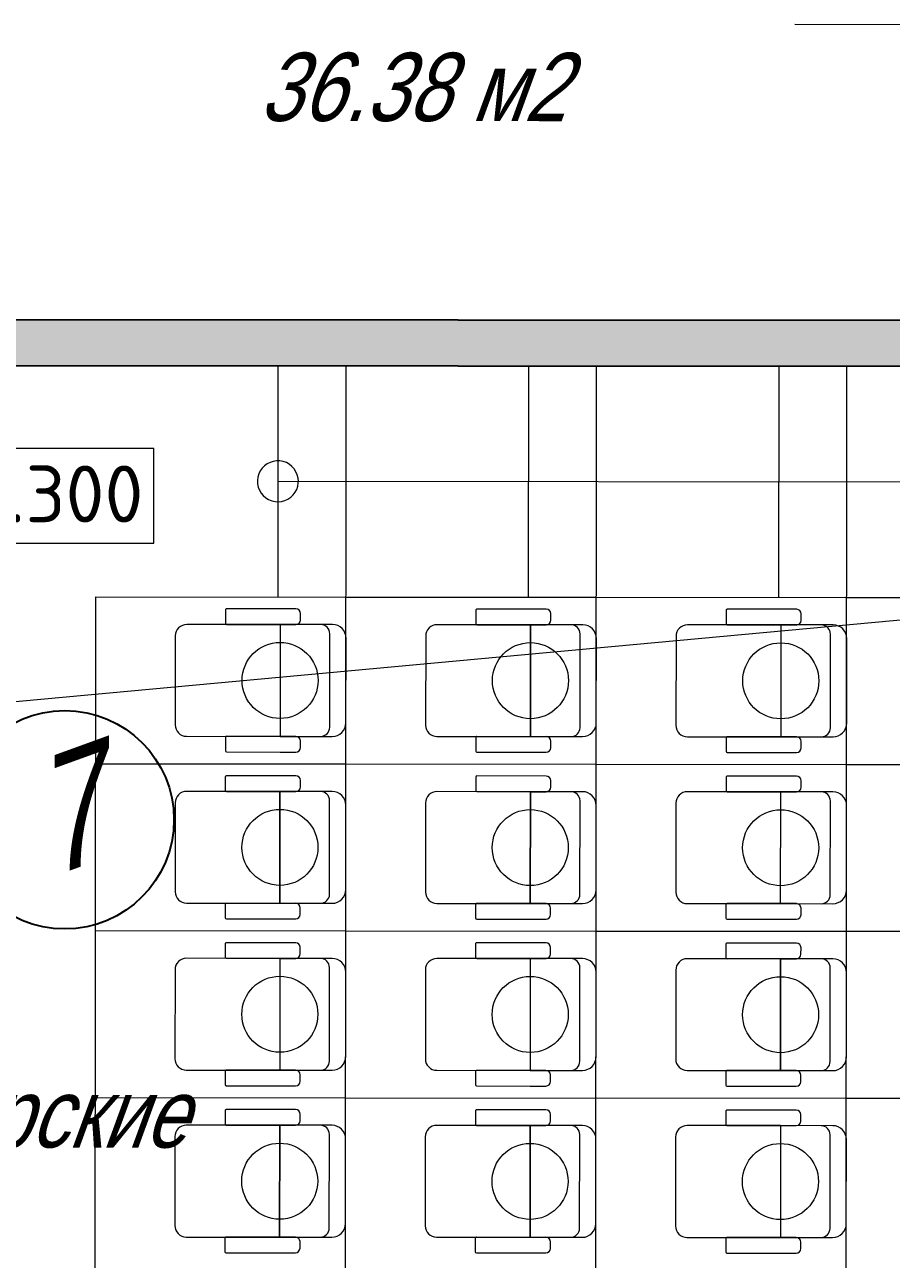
# Model space of a CAD drawing. Header units: millimetres. Extents: x 1949 to 134543, y 1145 to 48705.
# Drawn here: x 110684 to 112588, y 26503 to 29215 of the extents above; entities that cross this region are included whole.
import ezdxf

# ---------------------------------------------------------------- set-up
doc = ezdxf.new("R2010")
doc.units = ezdxf.units.MM
doc.linetypes.add('LTYPE_5', pattern=[1100, 800, -100, 100, -100])
for name, color, linetype, lineweight, true_color in [('STANDARD', 18, 'Continuous', 25, 0x000000), ('Горизонтали--LBL', 52, 'Continuous', 5, 0xb3b300), ('Общий01', 18, 'Continuous', 13, 0x000000), ('Общий02', 18, 'Continuous', 18, 0x000000), ('Общий03', 18, 'Continuous', 25, 0x000000), ('Стена', 18, 'Continuous', 50, 0x000000)]:
    doc.layers.add(name, color=color, linetype=linetype, lineweight=lineweight, true_color=true_color)
doc.layers.add('Оси', color=30, linetype='LTYPE_5', lineweight=9)
doc.styles.add('ARIALUNICODEMS', font='ARIALUNI.ttf')
doc.styles.add('ISOCPEUR', font='isocpeur.ttf')

msp = doc.modelspace()

# ---------------------------------------------------------------- hatches: boundary and pattern name
at = {"layer": 'Стена', "linetype": 'Continuous', "lineweight": 5}
msp.add_hatch(color=252, dxfattribs=at).paths.add_polyline_path([(109325.5, 28467.8), (113125.5, 28464.8), (113125.6, 28564.8), (109325.6, 28567.8)])

# ---------------------------------------------------------------- linework, layer by layer
at = {"layer": 'STANDARD', "color": 252, "linetype": 'Continuous', "lineweight": 5}
msp.add_line((110329.2, 27697.7), (118325.5, 28435.7), dxfattribs=at)
for centre in [(111245.4, 27774.6), (111795.4, 27774.2), (112345.4, 27773.8), (111245.1, 27408), (111795.1, 27407.5), (112345.1, 27407.1), (111244.9, 27041.3), (111794.9, 27040.9), (112344.9, 27040.4), (111244.6, 26674.6), (111794.6, 26674.2), (112344.6, 26673.8)]:
    msp.add_circle(centre, 83.5, dxfattribs=at)
at = {"layer": 'Горизонтали--LBL', "color": 252, "linetype": 'Continuous', "lineweight": 5}
for p, q in [((111125.4, 27929.4), (111125.4, 27900)), ((111280.3, 27931.8), (111127.9, 27931.9)), ((111290.3, 27907.4), (111290.3, 27921.8)), ((111675.4, 27929), (111675.4, 27899.6)), ((111830.3, 27931.4), (111677.9, 27931.5)), ((111840.3, 27907), (111840.3, 27921.4)), ((112225.4, 27928.5), (112225.4, 27899.2)), ((112380.3, 27930.9), (112227.9, 27931)), ((112390.3, 27906.5), (112390.3, 27920.9)), ((111245.5, 27897.4), (111040.3, 27897.6)), ((111127.9, 27897.5), (111280.3, 27897.4)), ((111245.5, 27897.4), (111245.3, 27651.8)), ((111245.5, 27897.4), (111280.3, 27897.4)), ((111360.3, 27897.4), (111245.5, 27897.4)), ((111795.5, 27897), (111590.3, 27897.2)), ((111677.9, 27897.1), (111830.3, 27897)), ((111795.3, 27651.4), (111795.5, 27897)), ((111795.5, 27897), (111795.3, 27651.4)), ((111795.5, 27897), (111830.3, 27897)), ((111910.3, 27896.9), (111795.5, 27897)), ((112345.5, 27896.6), (112140.3, 27896.7)), ((112227.9, 27896.7), (112380.3, 27896.6)), ((112345.5, 27896.6), (112345.3, 27651)), ((112345.5, 27896.6), (112380.3, 27896.6)), ((112460.3, 27896.5), (112345.5, 27896.6)), ((111015.3, 27872.6), (111015.1, 27677)), ((111354.4, 27671.7), (111354.5, 27877.4)), ((111390.1, 27681.7), (111390.3, 27867.3)), ((111565.3, 27872.2), (111565.1, 27676.6)), ((111904.4, 27671.3), (111904.5, 27876.9)), ((111940.1, 27681.3), (111940.3, 27866.9)), ((112115.3, 27871.8), (112115.1, 27676.1)), ((112454.4, 27670.9), (112454.5, 27876.5)), ((112490.1, 27680.8), (112490.3, 27866.5)), ((111040.1, 27652), (111245.3, 27651.8)), ((111125.2, 27649.4), (111125.2, 27620)), ((111280.1, 27651.8), (111127.7, 27651.9)), ((111245.3, 27651.8), (111360.1, 27651.7)), ((111290.1, 27627.4), (111290.1, 27641.8)), ((111590.1, 27651.6), (111830.1, 27651.4)), ((111675.2, 27649), (111675.2, 27619.6)), ((111795.3, 27651.4), (111910.1, 27651.3)), ((111840.1, 27627), (111840.1, 27641.4)), ((112140.1, 27651.1), (112345.3, 27651)), ((112225.2, 27648.5), (112225.2, 27619.2)), ((112380.1, 27650.9), (112227.7, 27651)), ((112345.3, 27651), (112460.1, 27650.9)), ((112390.1, 27626.5), (112390.1, 27640.9)), ((111127.7, 27617.5), (111280.1, 27617.4)), ((111127.7, 27617.5), (111280.1, 27617.4)), ((111245.3, 27617.4), (111280.1, 27617.4)), ((111677.7, 27617.1), (111830.1, 27617)), ((111677.7, 27617.1), (111830.1, 27617)), ((111795.3, 27617), (111830.1, 27617)), ((112227.7, 27616.7), (112380.1, 27616.6)), ((112227.7, 27616.7), (112380.1, 27616.6)), ((112345.3, 27616.6), (112380.1, 27616.6)), ((111125.1, 27562.8), (111125.1, 27533.4)), ((111280.1, 27565.1), (111127.6, 27565.2)), ((111675.1, 27562.3), (111675.1, 27532.9)), ((111830.1, 27564.7), (111677.6, 27564.8)), ((112225.1, 27561.9), (112225.1, 27532.5)), ((112380.1, 27564.3), (112227.6, 27564.4)), ((111245.2, 27530.8), (111040, 27530.9)), ((111127.6, 27530.9), (111280, 27530.8)), ((111245, 27285.2), (111245.2, 27530.8)), ((111245.2, 27530.8), (111245, 27285.2)), ((111245.2, 27530.8), (111280, 27530.8)), ((111360, 27530.7), (111245.2, 27530.8)), ((111290, 27540.7), (111290, 27555.1)), ((111795.2, 27530.3), (111590, 27530.5)), ((111677.6, 27530.4), (111830, 27530.3)), ((111795, 27284.7), (111795.2, 27530.3)), ((111795.2, 27530.3), (111795, 27284.7)), ((111795.2, 27530.3), (111830, 27530.3)), ((111910, 27530.3), (111795.2, 27530.3)), ((111840, 27540.3), (111840, 27554.7)), ((112345.2, 27529.9), (112140, 27530.1)), ((112227.6, 27530), (112380, 27529.9)), ((112345, 27284.3), (112345.2, 27529.9)), ((112345.2, 27529.9), (112380, 27529.9)), ((112460, 27529.8), (112345.2, 27529.9)), ((112390, 27539.9), (112390, 27554.3)), ((111015, 27506), (111014.9, 27310.3)), ((111354.1, 27305.1), (111354.3, 27510.7)), ((111565, 27505.5), (111564.9, 27309.9)), ((111904.1, 27304.6), (111904.3, 27510.3)), ((112115, 27505.1), (112114.9, 27309.5)), ((112454.1, 27304.2), (112454.3, 27509.8)), ((111389.9, 27315), (111390, 27500.7)), ((111939.9, 27314.6), (111940, 27500.2)), ((112489.9, 27314.2), (112490, 27499.8)), ((111039.8, 27285.3), (111279.8, 27285.1)), ((111124.9, 27282.8), (111124.9, 27253.4)), ((111245, 27285.2), (111359.8, 27285.1)), ((111289.8, 27260.7), (111289.8, 27275.1)), ((111589.8, 27284.9), (111795, 27284.7)), ((111674.9, 27282.3), (111674.9, 27252.9)), ((111829.8, 27284.7), (111677.4, 27284.8)), ((111795, 27284.7), (111909.8, 27284.6)), ((111839.8, 27260.3), (111839.8, 27274.7)), ((112139.8, 27284.4), (112345, 27284.3)), ((112224.9, 27281.9), (112224.9, 27252.5)), ((112379.8, 27284.3), (112227.4, 27284.4)), ((112345, 27284.3), (112459.8, 27284.2)), ((112389.8, 27259.9), (112389.8, 27274.3)), ((111127.4, 27250.9), (111279.8, 27250.8)), ((111127.4, 27250.9), (111279.8, 27250.8)), ((111245, 27250.8), (111279.8, 27250.8)), ((111677.4, 27250.4), (111829.8, 27250.3)), ((111677.4, 27250.4), (111829.8, 27250.3)), ((111795, 27250.3), (111829.8, 27250.3)), ((112227.4, 27250), (112379.8, 27249.9)), ((112227.4, 27250), (112379.8, 27249.9)), ((112345, 27249.9), (112379.8, 27249.9)), ((111124.8, 27196.1), (111124.8, 27166.7)), ((111279.8, 27198.5), (111127.4, 27198.6)), ((111289.7, 27174.1), (111289.8, 27188.5)), ((111674.8, 27195.7), (111674.8, 27166.3)), ((111829.8, 27198), (111677.4, 27198.1)), ((111839.7, 27173.6), (111839.8, 27188)), ((112224.8, 27195.2), (112224.8, 27165.8)), ((112379.8, 27197.6), (112227.4, 27197.7)), ((112389.7, 27173.2), (112389.8, 27187.6)), ((111244.9, 27164.1), (111039.7, 27164.3)), ((111127.3, 27164.2), (111279.7, 27164.1)), ((111244.9, 27164.1), (111244.8, 26918.5)), ((111244.9, 27164.1), (111279.7, 27164.1)), ((111359.7, 27164), (111244.9, 27164.1)), ((111794.9, 27163.7), (111589.7, 27163.8)), ((111677.3, 27163.8), (111829.7, 27163.7)), ((111794.9, 27163.7), (111794.8, 26918.1)), ((111794.9, 27163.7), (111829.7, 27163.7)), ((111909.7, 27163.6), (111794.9, 27163.7)), ((112379.7, 27163.2), (112139.7, 27163.4)), ((112344.8, 26917.6), (112344.9, 27163.2)), ((112344.9, 27163.2), (112344.8, 26917.6)), ((112344.9, 27163.2), (112379.7, 27163.2)), ((112459.7, 27163.2), (112344.9, 27163.2)), ((111014.7, 27139.3), (111014.6, 26943.7)), ((111353.8, 26938.4), (111354, 27144)), ((111389.6, 26948.4), (111389.7, 27134)), ((111564.7, 27138.9), (111564.6, 26943.2)), ((111903.8, 26938), (111904, 27143.6)), ((111939.6, 26947.9), (111939.7, 27133.6)), ((112114.7, 27138.4), (112114.6, 26942.8)), ((112453.8, 26937.5), (112454, 27143.2)), ((112489.6, 26947.5), (112489.7, 27133.1)), ((111039.5, 26918.7), (111244.8, 26918.5)), ((111124.6, 26916.1), (111124.6, 26886.7)), ((111279.5, 26918.5), (111127.1, 26918.6)), ((111244.8, 26918.5), (111359.5, 26918.4)), ((111289.5, 26894.1), (111289.5, 26908.5)), ((111589.5, 26918.2), (111794.8, 26918.1)), ((111674.6, 26915.7), (111674.6, 26886.3)), ((111829.5, 26918), (111677.1, 26918.1)), ((111794.8, 26918.1), (111909.5, 26918)), ((111839.5, 26893.6), (111839.5, 26908)), ((112139.5, 26917.8), (112344.8, 26917.6)), ((112224.6, 26915.2), (112224.6, 26885.8)), ((112379.5, 26917.6), (112227.1, 26917.7)), ((112344.8, 26917.6), (112459.5, 26917.5)), ((112389.5, 26893.2), (112389.5, 26907.6)), ((111127.1, 26884.2), (111279.5, 26884.1)), ((111127.1, 26884.2), (111279.5, 26884.1)), ((111244.7, 26884.1), (111279.5, 26884.1)), ((111677.1, 26883.8), (111829.5, 26883.7)), ((111677.1, 26883.8), (111829.5, 26883.7)), ((111794.7, 26883.7), (111829.5, 26883.7)), ((112227.1, 26883.3), (112379.5, 26883.2)), ((112227.1, 26883.3), (112379.5, 26883.2)), ((112344.7, 26883.2), (112379.5, 26883.2)), ((111124.6, 26829.4), (111124.5, 26800)), ((111279.5, 26831.8), (111127.1, 26831.9)), ((111674.6, 26829), (111674.5, 26799.6)), ((111829.5, 26831.4), (111677.1, 26831.5)), ((112224.6, 26828.5), (112224.5, 26799.2)), ((112379.5, 26830.9), (112227.1, 26831)), ((111244.7, 26797.4), (111039.5, 26797.6)), ((111127, 26797.5), (111279.5, 26797.4)), ((111244.5, 26551.8), (111244.7, 26797.4)), ((111244.7, 26797.4), (111244.5, 26551.8)), ((111244.7, 26797.4), (111279.5, 26797.4)), ((111359.5, 26797.4), (111244.7, 26797.4)), ((111289.5, 26807.4), (111289.5, 26821.8)), ((111794.7, 26797), (111589.5, 26797.2)), ((111677, 26797.1), (111829.5, 26797)), ((111839.5, 26807), (111839.5, 26821.4)), ((112389.5, 26806.5), (112389.5, 26820.9)), ((111014.4, 26772.6), (111014.3, 26577)), ((111353.5, 26571.7), (111353.7, 26777.4)), ((111564.4, 26772.2), (111564.3, 26576.6)), ((111794.5, 26551.4), (111794.7, 26797)), ((111794.7, 26797), (111794.5, 26551.4)), ((111794.7, 26797), (111829.5, 26797)), ((111909.5, 26796.9), (111794.7, 26797)), ((111903.5, 26571.3), (111903.7, 26776.9)), ((112114.4, 26771.8), (112114.3, 26576.1)), ((112344.7, 26796.6), (112139.5, 26796.7)), ((112227, 26796.7), (112379.5, 26796.6)), ((112344.7, 26796.6), (112344.5, 26551)), ((112344.7, 26796.6), (112379.5, 26796.6)), ((112459.5, 26796.5), (112344.7, 26796.6)), ((112453.5, 26570.9), (112453.7, 26776.5)), ((111389.3, 26581.7), (111389.4, 26767.3)), ((111939.3, 26581.3), (111939.4, 26766.9)), ((112489.3, 26580.8), (112489.4, 26766.5)), ((111039.3, 26552), (111244.5, 26551.8)), ((111124.3, 26549.4), (111124.3, 26520)), ((111279.3, 26551.8), (111126.8, 26551.9)), ((111244.5, 26551.8), (111359.3, 26551.7)), ((111289.2, 26527.4), (111289.2, 26541.8)), ((111589.3, 26551.6), (111829.3, 26551.4)), ((111674.3, 26549), (111674.3, 26519.6)), ((111794.5, 26551.4), (111909.3, 26551.3)), ((111839.2, 26527), (111839.2, 26541.4)), ((112139.3, 26551.1), (112344.5, 26551)), ((112224.3, 26548.5), (112224.3, 26519.2)), ((112379.3, 26550.9), (112226.8, 26551)), ((112344.5, 26551), (112459.3, 26550.9)), ((112389.2, 26526.5), (112389.2, 26540.9)), ((111126.8, 26517.5), (111279.2, 26517.4)), ((111126.8, 26517.5), (111279.2, 26517.4)), ((111244.4, 26517.4), (111279.2, 26517.4)), ((111676.8, 26517.1), (111829.2, 26517)), ((111676.8, 26517.1), (111829.2, 26517)), ((111794.4, 26517), (111829.2, 26517)), ((112226.8, 26516.7), (112379.2, 26516.6)), ((112226.8, 26516.7), (112379.2, 26516.6)), ((112344.4, 26516.6), (112379.2, 26516.6))]:
    msp.add_line(p, q, dxfattribs=at)
for centre, radius, start, end in [((111127.9, 27929.4), 2.5, 89.9547, 179.9547), ((111280.3, 27921.8), 10, 359.9547, 89.9547), ((111677.9, 27929), 2.5, 89.9547, 179.9547), ((111830.3, 27921.4), 10, 359.9547, 89.9547), ((112227.9, 27928.5), 2.5, 89.9547, 179.9547), ((112380.3, 27920.9), 10, 359.9547, 89.9547), ((111040.3, 27872.6), 25, 89.9547, 179.9547), ((111127.9, 27900), 2.5, 179.9547, 269.9547), ((111280.3, 27907.4), 10, 269.9547, 359.9547), ((111334.5, 27877.4), 20, 359.9547, 89.9547), ((111360.3, 27867.4), 30, 359.9547, 89.9547), ((111590.3, 27872.2), 25, 89.9547, 179.9547), ((111677.9, 27899.6), 2.5, 179.9547, 269.9547), ((111830.3, 27907), 10, 269.9547, 359.9547), ((111884.5, 27876.9), 20, 359.9547, 89.9547), ((111910.3, 27866.9), 30, 359.9547, 89.9547), ((112140.3, 27871.7), 25, 89.9547, 179.9547), ((112227.9, 27899.2), 2.5, 179.9547, 269.9547), ((112380.3, 27906.6), 10, 269.9547, 359.9547), ((112434.5, 27876.5), 20, 359.9547, 89.9547), ((112460.3, 27866.5), 30, 359.9547, 89.9547), ((111040.1, 27677), 25, 179.9547, 269.9547), ((111334.4, 27671.8), 20, 269.9547, 359.9547), ((111360.1, 27681.7), 30, 269.9547, 359.9547), ((111590.1, 27676.6), 25, 179.9547, 269.9547), ((111884.4, 27671.3), 20, 269.9547, 359.9547), ((111910.1, 27681.3), 30, 269.9547, 359.9547), ((112140.1, 27676.1), 25, 179.9547, 269.9547), ((112434.4, 27670.9), 20, 269.9547, 359.9547), ((112460.1, 27680.9), 30, 269.9547, 359.9547), ((111127.7, 27649.4), 2.5, 89.9547, 179.9547), ((111280.1, 27641.8), 10, 359.9547, 89.9547), ((111677.7, 27649), 2.5, 89.9547, 179.9547), ((111830.1, 27641.4), 10, 359.9547, 89.9547), ((112227.7, 27648.5), 2.5, 89.9547, 179.9547), ((112380.1, 27640.9), 10, 359.9547, 89.9547), ((111127.7, 27620), 2.5, 179.9547, 269.9547), ((111280.1, 27627.4), 10, 269.9547, 359.9547), ((111677.7, 27619.6), 2.5, 179.9547, 269.9547), ((111830.1, 27627), 10, 269.9547, 359.9547), ((112227.7, 27619.2), 2.5, 179.9547, 269.9547), ((112380.1, 27626.6), 10, 269.9547, 359.9547), ((111127.6, 27562.7), 2.5, 89.9547, 179.9547), ((111280, 27555.1), 10, 359.9547, 89.9547), ((111677.6, 27562.3), 2.5, 89.9547, 179.9547), ((111830, 27554.7), 10, 359.9547, 89.9547), ((112227.6, 27561.9), 2.5, 89.9547, 179.9547), ((112380, 27554.3), 10, 359.9547, 89.9547), ((111040, 27505.9), 25, 89.9547, 179.9547), ((111127.6, 27533.4), 2.5, 179.9547, 269.9547), ((111280, 27540.8), 10, 269.9547, 359.9547), ((111334.3, 27510.7), 20, 359.9547, 89.9547), ((111360, 27500.7), 30, 359.9547, 89.9547), ((111590, 27505.5), 25, 89.9547, 179.9547), ((111677.6, 27532.9), 2.5, 179.9547, 269.9547), ((111830, 27540.3), 10, 269.9547, 359.9547), ((111884.3, 27510.3), 20, 359.9547, 89.9547), ((111910, 27500.3), 30, 359.9547, 89.9547), ((112140, 27505.1), 25, 89.9547, 179.9547), ((112227.6, 27532.5), 2.5, 179.9547, 269.9547), ((112380, 27539.9), 10, 269.9547, 359.9547), ((112434.3, 27509.8), 20, 359.9547, 89.9547), ((112460, 27499.8), 30, 359.9547, 89.9547), ((111359.9, 27315.1), 30, 269.9547, 359.9547), ((111909.9, 27314.6), 30, 269.9547, 359.9547), ((112459.9, 27314.2), 30, 269.9547, 359.9547), ((111039.9, 27310.3), 25, 179.9547, 269.9547), ((111127.4, 27282.7), 2.5, 89.9547, 179.9547), ((111334.1, 27305.1), 20, 269.9547, 359.9547), ((111589.9, 27309.9), 25, 179.9547, 269.9547), ((111884.1, 27304.7), 20, 269.9547, 359.9547), ((112139.9, 27309.4), 25, 179.9547, 269.9547), ((112434.1, 27304.2), 20, 269.9547, 359.9547), ((111279.8, 27275.1), 10, 359.9547, 89.9547), ((111279.8, 27260.8), 10, 269.9547, 359.9547), ((111677.4, 27282.3), 2.5, 89.9547, 179.9547), ((111829.8, 27274.7), 10, 359.9547, 89.9547), ((111829.8, 27260.3), 10, 269.9547, 359.9547), ((112227.4, 27281.9), 2.5, 89.9547, 179.9547), ((112379.8, 27274.3), 10, 359.9547, 89.9547), ((112379.8, 27259.9), 10, 269.9547, 359.9547), ((111127.4, 27253.4), 2.5, 179.9547, 269.9547), ((111677.4, 27252.9), 2.5, 179.9547, 269.9547), ((112227.4, 27252.5), 2.5, 179.9547, 269.9547), ((111127.3, 27196.1), 2.5, 89.9547, 179.9547), ((111279.8, 27188.5), 10, 359.9547, 89.9547), ((111677.3, 27195.6), 2.5, 89.9547, 179.9547), ((111829.8, 27188), 10, 359.9547, 89.9547), ((112227.3, 27195.2), 2.5, 89.9547, 179.9547), ((112379.8, 27187.6), 10, 359.9547, 89.9547), ((111039.7, 27139.3), 25, 89.9547, 179.9547), ((111127.3, 27166.7), 2.5, 179.9547, 269.9547), ((111279.7, 27174.1), 10, 269.9547, 359.9547), ((111334, 27144), 20, 359.9547, 89.9547), ((111359.7, 27134), 30, 359.9547, 89.9547), ((111589.7, 27138.8), 25, 89.9547, 179.9547), ((111677.3, 27166.3), 2.5, 179.9547, 269.9547), ((111829.7, 27173.7), 10, 269.9547, 359.9547), ((111884, 27143.6), 20, 359.9547, 89.9547), ((111909.7, 27133.6), 30, 359.9547, 89.9547), ((112139.7, 27138.4), 25, 89.9547, 179.9547), ((112227.3, 27165.8), 2.5, 179.9547, 269.9547), ((112379.7, 27173.2), 10, 269.9547, 359.9547), ((112434, 27143.2), 20, 359.9547, 89.9547), ((112459.7, 27133.2), 30, 359.9547, 89.9547), ((111039.6, 26943.7), 25, 179.9547, 269.9547), ((111333.8, 26938.4), 20, 269.9547, 359.9547), ((111359.6, 26948.4), 30, 269.9547, 359.9547), ((111589.6, 26943.2), 25, 179.9547, 269.9547), ((111883.8, 26938), 20, 269.9547, 359.9547), ((111909.6, 26948), 30, 269.9547, 359.9547), ((112139.6, 26942.8), 25, 179.9547, 269.9547), ((112433.8, 26937.6), 20, 269.9547, 359.9547), ((112459.6, 26947.5), 30, 269.9547, 359.9547), ((111127.1, 26916.1), 2.5, 89.9547, 179.9547), ((111279.5, 26908.5), 10, 359.9547, 89.9547), ((111677.1, 26915.6), 2.5, 89.9547, 179.9547), ((111829.5, 26908), 10, 359.9547, 89.9547), ((112227.1, 26915.2), 2.5, 89.9547, 179.9547), ((112379.5, 26907.6), 10, 359.9547, 89.9547), ((111127.1, 26886.7), 2.5, 179.9547, 269.9547), ((111279.5, 26894.1), 10, 269.9547, 359.9547), ((111677.1, 26886.3), 2.5, 179.9547, 269.9547), ((111829.5, 26893.7), 10, 269.9547, 359.9547), ((112227.1, 26885.8), 2.5, 179.9547, 269.9547), ((112379.5, 26893.2), 10, 269.9547, 359.9547), ((111127.1, 26829.4), 2.5, 89.9547, 179.9547), ((111279.5, 26821.8), 10, 359.9547, 89.9547), ((111677.1, 26829), 2.5, 89.9547, 179.9547), ((111829.5, 26821.4), 10, 359.9547, 89.9547), ((112227.1, 26828.5), 2.5, 89.9547, 179.9547), ((112379.5, 26820.9), 10, 359.9547, 89.9547), ((111039.4, 26772.6), 25, 89.9547, 179.9547), ((111127, 26800), 2.5, 179.9547, 269.9547), ((111279.5, 26807.4), 10, 269.9547, 359.9547), ((111333.7, 26777.4), 20, 359.9547, 89.9547), ((111359.4, 26767.4), 30, 359.9547, 89.9547), ((111589.4, 26772.2), 25, 89.9547, 179.9547), ((111677, 26799.6), 2.5, 179.9547, 269.9547), ((111829.5, 26807), 10, 269.9547, 359.9547), ((112227, 26799.2), 2.5, 179.9547, 269.9547), ((112379.5, 26806.6), 10, 269.9547, 359.9547), ((111883.7, 26776.9), 20, 359.9547, 89.9547), ((111909.4, 26766.9), 30, 359.9547, 89.9547), ((112139.4, 26771.7), 25, 89.9547, 179.9547), ((112433.7, 26776.5), 20, 359.9547, 89.9547), ((112459.4, 26766.5), 30, 359.9547, 89.9547), ((111359.3, 26581.7), 30, 269.9547, 359.9547), ((111909.3, 26581.3), 30, 269.9547, 359.9547), ((112459.3, 26580.9), 30, 269.9547, 359.9547), ((111039.3, 26577), 25, 179.9547, 269.9547), ((111333.5, 26571.8), 20, 269.9547, 359.9547), ((111589.3, 26576.6), 25, 179.9547, 269.9547), ((111883.5, 26571.3), 20, 269.9547, 359.9547), ((112139.3, 26576.1), 25, 179.9547, 269.9547), ((112433.5, 26570.9), 20, 269.9547, 359.9547), ((111126.8, 26549.4), 2.5, 89.9547, 179.9547), ((111279.2, 26527.4), 10, 269.9547, 359.9547), ((111279.2, 26541.8), 10, 359.9547, 89.9547), ((111676.8, 26549), 2.5, 89.9547, 179.9547), ((111829.2, 26527), 10, 269.9547, 359.9547), ((111829.2, 26541.4), 10, 359.9547, 89.9547), ((112226.8, 26548.5), 2.5, 89.9547, 179.9547), ((112379.2, 26526.6), 10, 269.9547, 359.9547), ((112379.2, 26540.9), 10, 359.9547, 89.9547), ((111126.8, 26520), 2.5, 179.9547, 269.9547), ((111676.8, 26519.6), 2.5, 179.9547, 269.9547), ((112226.8, 26519.2), 2.5, 179.9547, 269.9547)]:
    msp.add_arc(centre, radius, start, end, dxfattribs=at)
at = {"layer": 'Общий01', "color": 252, "linetype": 'LTYPE_5', "lineweight": 5}
msp.add_line((103005.5, 28472.8), (131050.5, 28450.7), dxfattribs=at)
at = {"layer": 'Общий02', "color": 252, "linetype": 'Continuous', "lineweight": 25}
msp.add_circle((110772.4, 27468.6), 239.9, dxfattribs=at)
at = {"layer": 'Общий03', "color": 252, "linetype": 'Continuous', "lineweight": 5}
for p, q in [((111240.8, 28466.3), (111240.4, 27958)), ((111387.6, 24516.2), (111390.8, 28466.2)), ((111790.8, 28465.9), (111790.4, 27957.5)), ((111937.6, 24515.8), (111940.8, 28465.8)), ((112340.8, 28465.4), (112340.4, 27957.1)), ((112487.6, 24515.3), (112490.8, 28465.3)), ((111201.7, 28234.8), (111198.5, 28228.2)), ((111205.9, 28240.9), (111201.7, 28234.8)), ((111211.1, 28246.1), (111205.9, 28240.9)), ((111217, 28250.5), (111211.1, 28246.1)), ((111223.5, 28253.8), (111217, 28250.5)), ((111230.5, 28256), (111223.5, 28253.8)), ((111237.8, 28257.1), (111230.5, 28256)), ((111245.1, 28256.9), (111237.8, 28257.1)), ((111240.6, 28257.1), (111240.6, 28257.1)), ((111252.3, 28255.6), (111245.1, 28256.9)), ((111259.3, 28253.1), (111252.3, 28255.6)), ((111265.7, 28249.5), (111259.3, 28253.1)), ((111271.4, 28244.9), (111265.7, 28249.5)), ((111276.3, 28239.5), (111271.4, 28244.9)), ((111280.3, 28233.3), (111276.3, 28239.5)), ((111196.5, 28221.2), (111195.6, 28213.9)), ((111195.6, 28213.9), (111195.9, 28206.6)), ((111195.6, 28212.2), (111195.6, 28212.2)), ((111198.5, 28228.2), (111196.5, 28221.2)), ((111240.6, 28212.1), (117290.6, 28207.4)), ((111283.2, 28226.5), (111280.3, 28233.3)), ((111285, 28219.4), (111283.2, 28226.5)), ((111284.3, 28201.4), (111285.4, 28208.7)), ((111285.6, 28212.1), (111285, 28219.4)), ((111285.4, 28208.7), (111285.6, 28212.1)), ((111285.6, 28212.1), (111285.6, 28212.1)), ((111195.9, 28206.6), (111197.4, 28199.4)), ((111197.4, 28199.4), (111200.1, 28192.5)), ((111200.1, 28192.5), (111203.8, 28186.2)), ((111203.8, 28186.2), (111208.5, 28180.6)), ((111208.5, 28180.6), (111214.1, 28175.8)), ((111268.8, 28177.1), (111274.1, 28182.1)), ((111274.1, 28182.1), (111278.5, 28188)), ((111278.5, 28188), (111282, 28194.5)), ((111282, 28194.5), (111284.3, 28201.4)), ((111214.1, 28175.8), (111220.3, 28171.9)), ((111220.3, 28171.9), (111227.1, 28169.2)), ((111227.1, 28169.2), (111234.3, 28167.6)), ((111234.3, 28167.6), (111241.6, 28167.2)), ((111240.5, 28167.1), (111240.5, 28167.1)), ((111241.6, 28167.2), (111248.9, 28167.9)), ((111248.9, 28167.9), (111256, 28169.9)), ((111256, 28169.9), (111262.7, 28173)), ((111262.7, 28173), (111268.8, 28177.1)), ((110838, 25025), (110840.4, 27958.3)), ((110840.4, 27958.3), (111390.4, 27957.9)), ((111390.4, 27957.9), (111940.4, 27957.4)), ((111940.4, 27957.4), (112490.4, 27957)), ((112490.4, 27957), (113590.4, 27956.1)), ((110840.1, 27591.6), (111390.1, 27591.2)), ((111390.1, 27591.2), (111940.1, 27590.8)), ((111940.1, 27590.8), (112490.1, 27590.3)), ((112490.1, 27590.3), (113040.1, 27589.9)), ((110839.8, 27225), (111389.8, 27224.5)), ((111389.8, 27224.5), (111939.8, 27224.1)), ((111939.8, 27224.1), (112489.8, 27223.7)), ((112489.8, 27223.7), (113039.8, 27223.2)), ((110839.5, 26858.3), (111389.5, 26857.9)), ((111389.5, 26857.9), (112489.5, 26857)), ((112489.5, 26857), (113039.5, 26856.6))]:
    msp.add_line(p, q, dxfattribs=at)
at = {"layer": 'Оси', "color": 252, "linetype": 'Continuous', "lineweight": 5}
for p, q in [((110968, 28284.3), (110451.3, 28284.7)), ((110967.8, 28075.9), (110968, 28284.3)), ((110451.1, 28076.3), (110967.8, 28075.9))]:
    msp.add_line(p, q, dxfattribs=at)
at = {"layer": 'Стена', "color": 252, "linetype": 'Continuous', "lineweight": 5}
msp.add_line((112776.1, 29215.1), (112376.1, 29215.4), dxfattribs=at)
at = {"layer": 'Стена', "color": 252, "linetype": 'Continuous', "lineweight": 25}
for p, q in [((112775.6, 28565.1), (109325.6, 28567.8)), ((109325.5, 28467.8), (113125.5, 28464.8))]:
    msp.add_line(p, q, dxfattribs=at)

# ---------------------------------------------------------------- texts
at = {"layer": 'Общий01', "color": 252, "linetype": 'Continuous', "lineweight": 5, "style": 'ARIALUNICODEMS', "oblique": 20, "width": 0.8}
for s, p in [('36.38 м2', (111197.8, 29003.8)), ('Лекционно-семинарские ', (109136.4, 26749.9))]:
    msp.add_text(s, height=150, rotation=359.9547, dxfattribs=at).set_placement(p)
at = {"layer": 'Общий02', "color": 252, "linetype": 'Continuous', "lineweight": 25, "style": 'ARIALUNICODEMS', "oblique": 20, "width": 0.8}
msp.add_text('7', height=250, rotation=19.9547, dxfattribs=at).set_placement((110736.4, 27339.8))
at = {"layer": 'Оси', "color": 252, "linetype": 'Continuous', "lineweight": 5, "style": 'ISOCPEUR'}
msp.add_text('+9.300', height=125, rotation=359.9547, dxfattribs=at).set_placement((110472, 28122.1))

doc.saveas('drawing.dxf')
